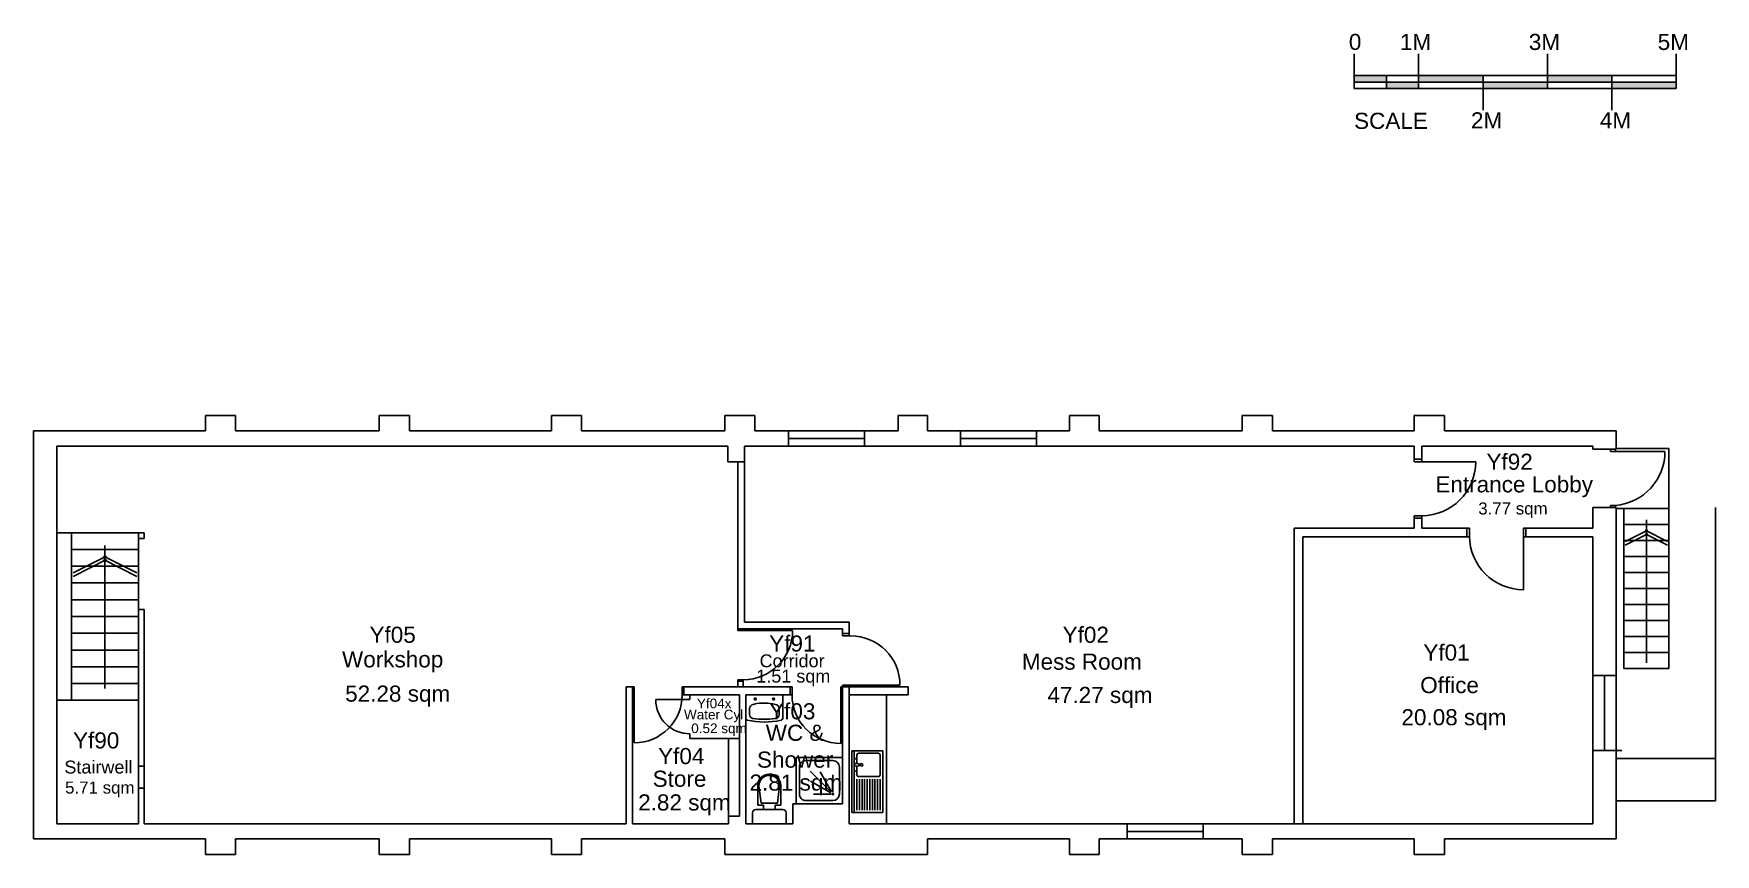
# Model space of a CAD drawing. Header units: millimetres. Extents: x 0 to 26100, y 0 to 12732.
import ezdxf

# ---------------------------------------------------------------- set-up
doc = ezdxf.new("R2010")
doc.units = ezdxf.units.MM
for name, color, linetype in [('DOORS', 2, 'Continuous'), ('EXTERNAL WALLS', 1, 'Continuous'), ('INTERNAL WALLS', 3, 'Continuous'), ('ROOM NAME', 4, 'Continuous'), ('ROOM NUMBER', 7, 'Continuous'), ('SANITARY', 2, 'Continuous'), ('SCALE', 7, 'Continuous'), ('STAIRS', 2, 'Continuous'), ('TEXT AREA', 6, 'Continuous'), ('WINDOWS', 4, 'Continuous')]:
    doc.layers.add(name, color=color, linetype=linetype)
doc.styles.add('CCCU STANDARD', font='arial.ttf')

# ---------------------------------------------------------------- blocks, each defined once
blk = doc.blocks.new('LG10H')
at = {"linetype": 'Continuous'}
for p, q in [((0, 720), (0, 0)), ((720, 720), (0, 720)), ((50, 570), (50, 150)), ((570, 670), (150, 670)), ((150, 540), (150, 270)), ((350, 224), (170, 535)), ((450, 570), (180, 570)), ((496, 370), (185, 550)), ((504, 216), (185, 535)), ((670, 570), (670, 150)), ((720, 0), (720, 720)), ((0, 0), (720, 0)), ((150, 50), (570, 50))]:
    blk.add_line(p, q, dxfattribs=at)
for centre, radius, start, end in [((150, 570), 100, 90, 180), ((150, 570), 10, 0, 270), ((150, 570), 10, 270.0003, 359.9997), ((570, 570), 100, 360, 90), ((150, 150), 100, 180, 270), ((570, 150), 100, 270, 0)]:
    blk.add_arc(centre, radius, start, end, dxfattribs=at)
blk = doc.blocks.new('LG10K')
at = {"linetype": 'Continuous'}
for p, q in [((-285, 367), (-285, 0)), ((-285, 368), (-285, 367)), ((-259, 394), (-265, 392)), ((-229, 307), (-229, 306)), ((-229, 306), (-229, 212)), ((-163, 368), (-178, 367)), ((177, 366), (176, 367)), ((228, 306), (228, 212)), ((285, 367), (285, 0)), ((-285, 0), (285, 0)), ((-173, 148), (-172, 148)), ((160, 145), (171, 147)), ((228, 212), (228, 213))]:
    blk.add_line(p, q, dxfattribs=at)
for centre, radius, start, end in [((-260, 367), 25.5, 101.31, 178.31), ((0, -840), 1261, 77.8656, 101.8656), ((-169, 306), 60.6, 98.2971, 179.2971), ((0, -840), 1219, 81.6871, 97.6871), ((168, 306), 60, 360, 81), ((260, 367), 25, 359.9999, 77), ((-164, 212), 65, 180, 262), ((0, 835), 709, 256.0128, 283.0128), ((-143, 64), 15, 0, 270), ((-143, 64), 15, 270, 360), ((142, 64), 15, 0, 270), ((142, 64), 15, 270, 360), ((162, 212), 65.6, 277.6667, 359.6667)]:
    blk.add_arc(centre, radius, start, end, dxfattribs=at)
blk = doc.blocks.new('LG10A')
at = {"linetype": 'Continuous'}
for p, q in [((-260, -170), (-260, 0)), ((260, 0), (-260, 0)), ((260, 0), (260, -170)), ((210, -220), (-210, -220)), ((-90, -220), (-90, -290)), ((90, -290), (90, -220)), ((-180, -290), (-90, -290)), ((-180, -290), (-180, -590)), ((-160, -590), (-125, -320)), ((-125, -320), (125, -320)), ((90, -290), (180, -290)), ((125, -320), (160, -590)), ((180, -590), (180, -290)), ((-180, -593), (-180, -591))]:
    blk.add_line(p, q, dxfattribs=at)
for centre, radius, start, end in [((-210, -170), 50, 180, 270), ((210, -170), 50, 270, 360), ((0, -590), 180, 181, 0), ((0, -590), 160, 180, 0)]:
    blk.add_arc(centre, radius, start, end, dxfattribs=at)
blk = doc.blocks.new('LG13Q')
at = {"linetype": 'Continuous'}
for p, q in [((1200, 600), (0, 600)), ((0, 600), (0, 0)), ((0, 550), (1200, 550)), ((50, 80), (50, 470)), ((80, 500), (175, 500)), ((175, 500), (252, 500)), ((255, 470), (250, 525)), ((295, 470), (300, 525)), ((298, 500), (375, 500)), ((375, 500), (470, 500)), ((500, 470), (500, 80)), ((550, 500), (1150, 500)), ((550, 450), (1150, 450)), ((550, 400), (1150, 400)), ((550, 350), (1150, 350)), ((1200, 0), (1200, 600)), ((0, 0), (1200, 0)), ((470, 50), (80, 50)), ((550, 300), (1150, 300)), ((550, 250), (1150, 250)), ((550, 200), (1150, 200)), ((550, 150), (1150, 150)), ((550, 100), (1150, 100)), ((550, 50), (1150, 50))]:
    blk.add_line(p, q, dxfattribs=at)
for centre, radius, start, end in [((80, 470), 30, 90.0072, 179.9928), ((175, 525), 25, 90, 270), ((275, 525), 25, 0, 180), ((275, 410), 25, 359.9963, 270.0037), ((275, 470), 20, 180, 0), ((275, 410), 25, 270.0033, 359.9967), ((375, 525), 25, 270, 90), ((470, 470), 30, 0.0076, 89.9924), ((80, 80), 30, 180.9994, 270.0061), ((470, 80), 30, 270.9937, 359.9998)]:
    blk.add_arc(centre, radius, start, end, dxfattribs=at)

msp = doc.modelspace()

# ---------------------------------------------------------------- linework, layer by layer
at = {"layer": 'DOORS'}
for p, q in [((24475, 6285), (24475, 6252)), ((24550, 6285), (24550, 6252)), ((21425, 6089), (21425, 6129)), ((21545, 6129), (21425, 6129)), ((22380, 6089), (21425, 6089)), ((21545, 6089), (21545, 6129)), ((24475, 6252), (25318, 6252)), ((21425, 5214), (21425, 5254)), ((21545, 5254), (21425, 5254)), ((21545, 5214), (21545, 5254)), ((24475, 5412), (24550, 5412)), ((24475, 5412), (24475, 5380)), ((24550, 5412), (24550, 5380)), ((21545, 5214), (21425, 5214)), ((22245, 5060), (22285, 5060)), ((22245, 4925), (22245, 5060)), ((22285, 4925), (22285, 5060)), ((23120, 5060), (23160, 5060)), ((23120, 4925), (23120, 5060)), ((23160, 4925), (23160, 5060)), ((22245, 4925), (22285, 4925)), ((23120, 4105), (23120, 4925)), ((23120, 4925), (23160, 4925)), ((10930, 3500), (10930, 3475)), ((11014, 3500), (10930, 3500)), ((11779, 3475), (10930, 3475)), ((11005, 3500), (11030, 3500)), ((11030, 3500), (11030, 3475)), ((11030, 3500), (11030, 3475)), ((12655, 3424), (12555, 3424)), ((12555, 3424), (12555, 3390)), ((12655, 3424), (12655, 3390)), ((12680, 3390), (12555, 3390)), ((11014, 2710), (10930, 2710)), ((10930, 2710), (10930, 2685)), ((11014, 2685), (10930, 2685)), ((11014, 2685), (11014, 2710)), ((13445, 2625), (12555, 2625)), ((12555, 2625), (12555, 2600)), ((12655, 2625), (12655, 2600)), ((9320, 2600), (9295, 2600)), ((9320, 2475), (9295, 2475)), ((9320, 2600), (9320, 1730)), ((10185, 2400), (9655, 2400)), ((10065, 2600), (10065, 2475)), ((10090, 2600), (10065, 2600)), ((10090, 2475), (10065, 2475)), ((10090, 2600), (10090, 2475)), ((11770, 2600), (11740, 2600)), ((11740, 2600), (11740, 2475)), ((11765, 2475), (11740, 2475)), ((11770, 2600), (11770, 2475)), ((12525, 2600), (12525, 1720)), ((12555, 2600), (12525, 2600)), ((12555, 2475), (12525, 2475)), ((12555, 2600), (12555, 2475))]:
    msp.add_line(p, q, dxfattribs=at)
for centre, radius, start, end in [((21545, 6089), 835, 270, 0), ((24475, 6252), 843, 275.1022, 0), ((23120, 4940), 835, 180, 270), ((11014, 3475), 765, 270, 0), ((12680, 2625), 765, 0, 90), ((9320, 2475), 745, 270, 0), ((10185, 2400), 530, 180, 270), ((12525, 2475), 755, 180, 270)]:
    msp.add_arc(centre, radius, start, end, dxfattribs=at)
at = {"layer": 'EXTERNAL WALLS'}
for p, q in [((2665, 6810), (2665, 6570)), ((3135, 6810), (2665, 6810)), ((3135, 6810), (3135, 6570)), ((5365, 6810), (5365, 6570)), ((5835, 6810), (5365, 6810)), ((5835, 6810), (5835, 6570)), ((8035, 6810), (8035, 6570)), ((8505, 6810), (8035, 6810)), ((8505, 6810), (8505, 6570)), ((10725, 6810), (10725, 6570)), ((11195, 6810), (10725, 6810)), ((11195, 6810), (11195, 6570)), ((13875, 6810), (13415, 6810)), ((13415, 6810), (13415, 6570)), ((13875, 6810), (13875, 6570)), ((16075, 6810), (16075, 6570)), ((16535, 6810), (16075, 6810)), ((16535, 6810), (16535, 6570)), ((18755, 6810), (18755, 6570)), ((19225, 6810), (18755, 6810)), ((19225, 6810), (19225, 6570)), ((21895, 6810), (21425, 6810)), ((21425, 6810), (21425, 6570)), ((21895, 6810), (21895, 6570)), ((0, 6570), (0, 240)), ((2665, 6570), (0, 6570)), ((5365, 6570), (3135, 6570)), ((8035, 6570), (5835, 6570)), ((10725, 6570), (8505, 6570)), ((13415, 6570), (11195, 6570)), ((16075, 6570), (13875, 6570)), ((18755, 6570), (16535, 6570)), ((21425, 6570), (19225, 6570)), ((24560, 6570), (21895, 6570)), ((24560, 6570), (24560, 6285)), ((360, 6335), (360, 475)), ((10775, 6335), (360, 6335)), ((10775, 6335), (10775, 6090)), ((11030, 6335), (11030, 6090)), ((15945, 6335), (11030, 6335)), ((15945, 6335), (16090, 6335)), ((21425, 6335), (16090, 6335)), ((21425, 6335), (21425, 6129)), ((23240, 6335), (21545, 6335)), ((21545, 6335), (21545, 6129)), ((24200, 6335), (23240, 6335)), ((24200, 6335), (24200, 6285)), ((24200, 6285), (24560, 6285)), ((11030, 6090), (10775, 6090)), ((24200, 5380), (24560, 5380)), ((24200, 5380), (24200, 5060)), ((24560, 5380), (24560, 240)), ((26100, 5380), (26100, 830)), ((19565, 475), (19565, 5060)), ((21425, 5060), (19565, 5060)), ((21425, 5214), (21425, 5060)), ((21545, 5214), (21545, 5060)), ((22285, 5060), (21545, 5060)), ((24200, 5060), (23120, 5060)), ((22285, 4925), (19700, 4925)), ((19700, 475), (19700, 4925)), ((24200, 4925), (23120, 4925)), ((24200, 4925), (24200, 475)), ((24560, 1485), (26100, 1485)), ((11780, 785), (11780, 475)), ((12555, 785), (11780, 785)), ((24560, 830), (26100, 830)), ((10785, 595), (10785, 475)), ((10955, 595), (10785, 595)), ((1625, 475), (360, 475)), ((9195, 475), (1715, 475)), ((10785, 475), (9295, 475)), ((11780, 475), (11055, 475)), ((15945, 475), (12655, 475)), ((16090, 475), (15945, 475)), ((20392, 475), (16090, 475)), ((24200, 475), (20392, 475)), ((2665, 240), (0, 240)), ((2665, 240), (2665, 0)), ((3135, 240), (3135, 0)), ((5365, 240), (3135, 240)), ((5365, 240), (5365, 0)), ((5835, 240), (5835, 0)), ((8035, 240), (5835, 240)), ((8035, 240), (8035, 0)), ((8505, 240), (8505, 0)), ((10725, 240), (8505, 240)), ((10725, 240), (10725, 0)), ((16075, 240), (13875, 240)), ((13875, 240), (13875, 0)), ((16075, 240), (16075, 0)), ((18755, 240), (16535, 240)), ((16535, 240), (16535, 0)), ((18755, 240), (18755, 0)), ((21425, 240), (19225, 240)), ((19225, 240), (19225, 0)), ((21425, 240), (21425, 0)), ((24560, 240), (21895, 240)), ((21895, 240), (21895, 0)), ((3135, 0), (2665, 0)), ((5835, 0), (5365, 0)), ((8505, 0), (8035, 0)), ((13875, 0), (10725, 0)), ((16535, 0), (16075, 0)), ((19225, 0), (18755, 0)), ((21895, 0), (21425, 0))]:
    msp.add_line(p, q, dxfattribs=at)
at = {"layer": 'INTERNAL WALLS'}
for p, q in [((10930, 6090), (10930, 3500)), ((11030, 6090), (11030, 3600)), ((590, 4990), (360, 4990)), ((590, 4990), (590, 2390)), ((1625, 4990), (1625, 475)), ((1715, 4990), (1625, 4990)), ((1715, 4990), (1715, 4900)), ((1715, 4900), (1625, 4900)), ((1715, 3800), (1625, 3800)), ((1715, 3800), (1715, 475)), ((12555, 3500), (10930, 3500)), ((12655, 3600), (11030, 3600)), ((12555, 3500), (12555, 3424)), ((12655, 3600), (12655, 3424)), ((10930, 2685), (10930, 2600)), ((11014, 2685), (11014, 2600)), ((590, 2390), (360, 2390)), ((9195, 2600), (9195, 475)), ((9295, 2600), (9195, 2600)), ((9295, 2600), (9295, 475)), ((11740, 2600), (10090, 2600)), ((10955, 2475), (10090, 2475)), ((10185, 2475), (10185, 2400)), ((10955, 2475), (10955, 595)), ((11740, 2475), (11055, 2475)), ((11055, 2475), (11055, 475)), ((13575, 2600), (12555, 2600)), ((12555, 2600), (12555, 785)), ((12655, 2600), (12655, 475)), ((13575, 2475), (12655, 2475)), ((13575, 2475), (13575, 2600)), ((10185, 1870), (10185, 1795)), ((10955, 1795), (10185, 1795)), ((1715, 1370), (1625, 1370)), ((1715, 1025), (1625, 1025))]:
    msp.add_line(p, q, dxfattribs=at)
at = {"layer": 'ROOM NAME'}
msp.add_line((24200, 1610), (24650, 1610), dxfattribs=at)
at = {"layer": 'SANITARY'}
msp.add_line((13235, 2475), (13235, 475), dxfattribs=at)
at = {"layer": 'SCALE'}
for p, q in [((20494, 12417), (20494, 11881)), ((21494, 12417), (21494, 11881)), ((23494, 12417), (23494, 11881)), ((25494, 12417), (25494, 11881)), ((25494, 12081), (20494, 12081)), ((20994, 12081), (20994, 11881)), ((22494, 12081), (22494, 11546)), ((24494, 12081), (24494, 11546)), ((25494, 11981), (20494, 11981)), ((25494, 11881), (20494, 11881))]:
    msp.add_line(p, q, dxfattribs=at)
for points in [[(20494, 12081), (20994, 12081), (20494, 11981), (20994, 11981)], [(21494, 12081), (22494, 12081), (21494, 11981), (22494, 11981)], [(23494, 12081), (24494, 12081), (23494, 11981), (24494, 11981)], [(20994, 11981), (21494, 11981), (20994, 11881), (21494, 11881)], [(22494, 11981), (23494, 11981), (22494, 11881), (23494, 11881)], [(24494, 11981), (25494, 11981), (24494, 11881), (25494, 11881)]]:
    msp.add_solid(points, dxfattribs=at)
at = {"layer": 'STAIRS'}
for p, q in [((24560, 6295), (25380, 6295)), ((25380, 6295), (25380, 2885)), ((24560, 5365), (25380, 5365)), ((24680, 5365), (24680, 2885)), ((1625, 4990), (590, 4990)), ((24680, 5117), (25380, 5117)), ((25052, 5027), (24702, 4851)), ((25052, 4971), (24702, 4795)), ((25008, 5027), (25358, 4851)), ((25008, 4971), (25358, 4795)), ((25030, 5192), (25030, 2971)), ((1625, 4730), (590, 4730)), ((1107, 4793), (1107, 2572)), ((24680, 4869), (25380, 4869)), ((1625, 4470), (590, 4470)), ((1130, 4628), (612, 4368)), ((1130, 4572), (612, 4312)), ((1085, 4628), (1603, 4368)), ((1085, 4572), (1603, 4312)), ((24680, 4621), (25380, 4621)), ((1625, 4210), (590, 4210)), ((24680, 4373), (25380, 4373)), ((1625, 3950), (590, 3950)), ((24680, 4125), (25380, 4125)), ((1625, 3690), (590, 3690)), ((24680, 3877), (25380, 3877)), ((1625, 3430), (590, 3430)), ((24680, 3629), (25380, 3629)), ((1625, 3170), (590, 3170)), ((24680, 3381), (25380, 3381)), ((24680, 3133), (25380, 3133)), ((1625, 2910), (590, 2910)), ((24680, 2885), (25380, 2885)), ((1625, 2650), (590, 2650)), ((1625, 2390), (590, 2390)), ((10785, 595), (10785, 1795))]:
    msp.add_line(p, q, dxfattribs=at)
at = {"layer": 'WINDOWS'}
for p, q in [((11715, 6570), (11715, 6335)), ((12895, 6570), (12895, 6335)), ((14385, 6570), (14385, 6335)), ((15565, 6570), (15565, 6335)), ((12895, 6452), (11715, 6452)), ((15565, 6452), (14385, 6452)), ((24200, 2775), (24560, 2775)), ((24380, 2775), (24380, 1610)), ((24200, 1610), (24560, 1610)), ((16970, 475), (16970, 240)), ((18150, 357), (16970, 357)), ((18150, 475), (18150, 240))]:
    msp.add_line(p, q, dxfattribs=at)

# ---------------------------------------------------------------- block references
at = {"layer": 'SANITARY', "rotation": 180}
for name, p in [('LG10K', (11340, 2474)), ('LG10H', (12555, 1505)), ('LG10A', (11417, 475))]:
    msp.add_blockref(name, p, dxfattribs=at)
at = {"layer": 'SANITARY', "xscale": -0.7999999999992724, "yscale": 0.7999999999992724, "zscale": 0.8, "rotation": 90}
msp.add_blockref('LG13Q', (13177, 1608), dxfattribs=at)

# ---------------------------------------------------------------- texts
at = {"layer": 'ROOM NAME', "attachment_point": 5, "style": 'CCCU STANDARD'}
for s, insert, char_height, width in [('Entrance Lobby', (22978, 5703), 250, 2693.49), ('\\P\\PWorkshop', (5572, 3405), 250, 10425), ('Corridor', (11771, 3001), 200, 1684.13), ('\\P\\PMess Room', (16268, 3405), 250, 13170), ('\\P\\POffice', (21975, 3041), 250, 13170), ('Water Cyl', (10553, 2146), 150, 988.91), ('\\P\\PWC & Shower', (11818, 2093), 250, 1429.33), ('Stairwell', (1005, 1353), 200, 1132.84), ('\\P\\PStore', (10024, 1588), 250, 1490)]:
    msp.add_mtext(s, dxfattribs=dict(at, insert=insert, char_height=char_height, width=width))
at = {"layer": 'ROOM NUMBER', "attachment_point": 5, "style": 'CCCU STANDARD'}
for s, insert, char_height, width in [('Yf92', (22907, 6089), 250, 960), ('Yf05', (5572, 3405), 250, 10425), ('Yf91', (11775, 3269), 250, 1525), ('Yf02', (16329, 3405), 250, 13170), ('Yf01', (21927, 3130), 250, 2523.32), ('Yf04x', (10562, 2340), 150, 770), ('Yf03', (11774, 2218), 250, 1429.33), ('Yf90', (971, 1766), 250, 1265), ('Yf04', (10051, 1523), 250, 1490)]:
    msp.add_mtext(s, dxfattribs=dict(at, insert=insert, char_height=char_height, width=width))
at = {"layer": 'SCALE', "char_height": 250, "attachment_point": 1, "style": 'CCCU STANDARD'}
for s, insert, width in [('0', (20412, 12729), 562), ('1M', (21205, 12729), 562), ('3M', (23205, 12729), 562), ('5M', (25205, 12729), 562), ('SCALE', (20493, 11505), 4479.62), ('2M', (22307, 11512), 562), ('4M', (24307, 11512), 562)]:
    msp.add_mtext(s, dxfattribs=dict(at, insert=insert, width=width))
at = {"layer": 'TEXT AREA', "attachment_point": 5, "style": 'CCCU STANDARD'}
for s, insert, char_height, width in [('3.77 sqm', (22958, 5338), 187.5, 1868.87), ('52.28 sqm', (5650, 2456), 250, 1868.87), ('1.51 sqm', (11790, 2735), 200, 1868.87), ('47.27 sqm', (16549, 2435), 250, 1868.87), ('20.08 sqm', (22043, 2090), 250, 1868.87), ('0.52 sqm', (10637, 1933), 150, 959.09), ('5.71 sqm', (1027, 1008), 187.5, 1868.87), ('2.81 sqm', (11829, 1076), 250, 1868.87), ('2.82 sqm', (10100, 768), 250, 1868.87)]:
    msp.add_mtext(s, dxfattribs=dict(at, insert=insert, char_height=char_height, width=width))

doc.saveas('drawing.dxf')
